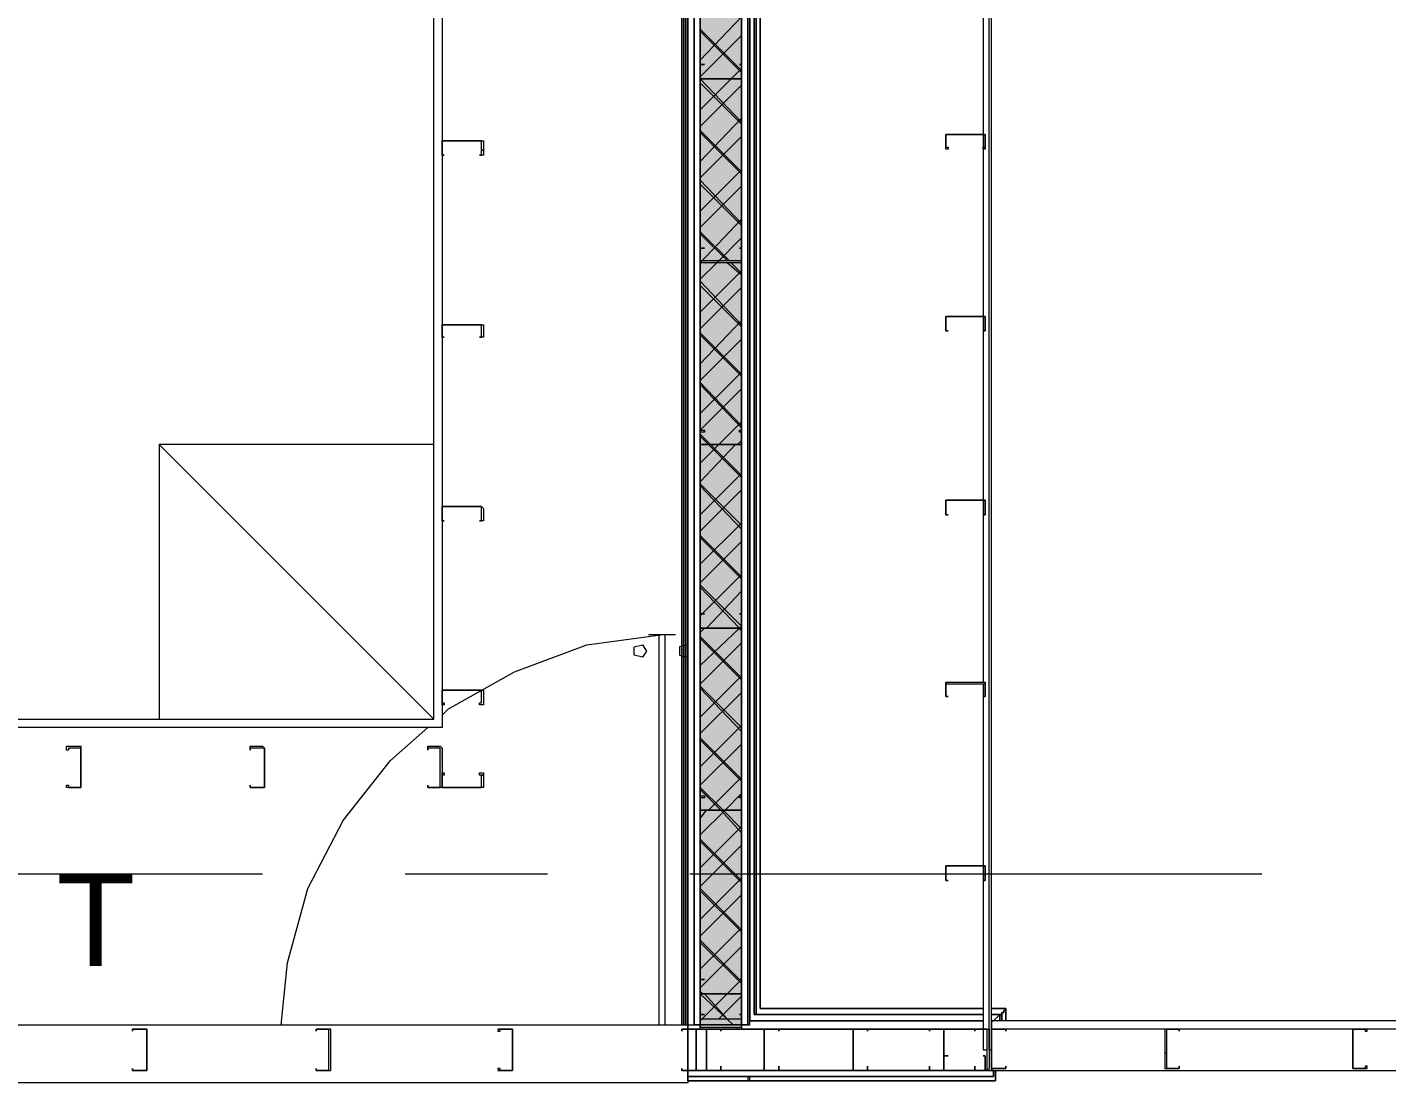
# Model space of a CAD drawing. Header units: metres. Extents: x 39 to 278, y -7 to 151.
# Drawn here: x 47.965 to 50.984, y 24.854 to 27.197 of the extents above; entities that cross this region are included whole.
import ezdxf

# ---------------------------------------------------------------- set-up
doc = ezdxf.new("R2010")
doc.units = ezdxf.units.M
doc.layers.add('HVAC - Ductos', color=5, linetype='Continuous', lineweight=50)
doc.layers.add('PDF_Geometry', color=7, linetype='Continuous', true_color=0xaaaaaa)
doc.layers.add('PDF_Solid Fills', color=7, linetype='Continuous', true_color=0xffffff)
doc.layers.add('PDF_Text', color=7, linetype='Continuous')
doc.styles.add('PDF Helvetica', font='')
doc.styles.get('PDF Helvetica').set_extended_font_data('Helvetica')

msp = doc.modelspace()

# ---------------------------------------------------------------- hatches: boundary and pattern name
at = {"layer": 'PDF_Solid Fills', "lineweight": 0, "transparency": 33554559}
for points in [[(49.4596, 24.9828), (49.5512, 24.9828), (49.5512, 35.0204), (49.4596, 35.0204), (49.4596, 32.362), (49.4687, 32.362), (49.4596, 32.3575)], [(49.4687, 26.6787), (49.4596, 26.6741), (49.4596, 24.9965), (49.5512, 24.9965), (49.5512, 35.0066), (49.4596, 35.0066), (49.4596, 26.6787)]]:
    msp.add_hatch(color=256, dxfattribs=at).paths.add_polyline_path(points)
h = msp.add_hatch(color=256, dxfattribs=at)
h.paths.add_polyline_path([(48.8821, 25.597), (48.8821, 25.6016), (48.8546, 25.6016)])
h.paths.add_polyline_path([(48.8866, 25.597), (48.8821, 25.597), (48.8821, 25.5099)])

# ---------------------------------------------------------------- linework, layer by layer
at = {"layer": 'HVAC - Ductos', "lineweight": 0}
msp.add_lwpolyline([(48.2587, 25.6611), (48.8683, 25.6611), (48.8683, 26.2707), (48.2587, 26.2707)], close=True, dxfattribs=at)
msp.add_lwpolyline([(48.2587, 26.2707), (48.8683, 25.6611)], dxfattribs=at)
at = {"layer": 'PDF_Geometry', "lineweight": 0}
for points in [[(49.4321, 35.0204), (49.4321, 24.9828), (49.4596, 24.9828), (49.5512, 24.9828), (49.5696, 24.9828), (49.5696, 35.0204), (49.5512, 35.0204), (49.4596, 35.0204)], [(49.4321, 35.0204), (49.4321, 24.9828), (49.4458, 24.9828), (49.4458, 35.0204)], [(49.4596, 35.0204), (49.4458, 35.0204), (49.4458, 24.9828), (49.4596, 24.9828)], [(49.5512, 35.0204), (49.4596, 35.0204), (49.4596, 24.9828), (49.5512, 24.9828)], [(49.565, 35.0204), (49.5512, 35.0204), (49.5512, 24.9828), (49.565, 24.9828)], [(49.5696, 24.9828), (49.5696, 35.0204), (49.565, 35.0204), (49.565, 24.9828)], [(49.5696, 34.9333), (49.5696, 24.9919), (50.0875, 24.9919), (49.5696, 24.9919), (50.0875, 24.9919), (49.5696, 24.9919), (50.0875, 24.9919), (49.5696, 24.9919), (49.5696, 34.9333), (50.0875, 34.9333), (49.5696, 34.9333), (50.0875, 34.9333), (49.5696, 34.9333), (50.0875, 34.9333)], [(49.5788, 25.0057), (49.5788, 34.9196), (50.0875, 34.9196), (49.5788, 34.9196), (50.0875, 34.9196), (49.5788, 34.9196), (49.5788, 25.0057), (50.0875, 25.0057), (49.5788, 25.0057), (50.0875, 25.0057)], [(49.5833, 34.9196), (49.5833, 25.0057), (50.0875, 25.0057), (49.5833, 25.0057), (50.0875, 25.0057), (49.5833, 25.0057), (49.5833, 34.9196), (50.0875, 34.9196), (49.5833, 34.9196), (50.0875, 34.9196)], [(49.5833, 25.0057), (49.5833, 34.9196)], [(49.5925, 34.9104), (49.5925, 25.0195), (50.0875, 25.0195), (49.5925, 25.0195), (49.5925, 34.9104), (50.0875, 34.9104)], [(49.4183, 24.9828), (49.4183, 29.9145)], [(49.4229, 29.9145), (49.4229, 24.9828)], [(49.4275, 29.9145), (49.4275, 24.9828)], [(49.4275, 29.9145), (49.4275, 24.9828)], [(49.4321, 25.0928), (49.4321, 29.9145), (49.4321, 24.9828), (49.4321, 29.9145)], [(49.5512, 27.082), (49.4596, 27.082), (49.4596, 27.1141), (49.4687, 27.1141), (49.4596, 27.1141), (49.4596, 27.082), (49.5512, 27.082), (49.5512, 27.1141)], [(49.5466, 27.1141), (49.5512, 27.1141)], [(50.005, 26.9583), (50.0921, 26.9583), (50.0921, 26.9261), (50.0875, 26.9261), (50.0875, 26.9307), (50.0921, 26.9307), (50.0921, 26.9583), (50.005, 26.9583), (50.005, 26.9307), (50.0096, 26.9307), (50.0096, 26.9261), (50.005, 26.9261)], [(50.005, 26.9583), (50.0921, 26.9583), (50.0921, 26.9261), (50.0875, 26.9261), (50.0875, 26.9307), (50.0921, 26.9307), (50.0921, 26.9583), (50.005, 26.9583), (50.005, 26.9307), (50.0096, 26.9307), (50.0096, 26.9261), (50.005, 26.9261)], [(48.8866, 26.9445), (48.9737, 26.9445), (48.9783, 26.9445), (48.9783, 26.9124), (48.9691, 26.9124), (48.9737, 26.9124), (48.9737, 26.9445), (48.8866, 26.9445), (48.8866, 26.9124)], [(48.8866, 26.9445), (48.9737, 26.9445), (48.9783, 26.9445), (48.9783, 26.9124), (48.9691, 26.9124), (48.9737, 26.9124), (48.9737, 26.9445), (48.8866, 26.9445), (48.8866, 26.9124)], [(48.8912, 26.9124), (48.8866, 26.9124)], [(48.8912, 26.9124), (48.8866, 26.9124)], [(49.5512, 26.6787), (49.5512, 26.6741), (49.4596, 26.6741), (49.4596, 26.6787), (49.4596, 26.7061), (49.4687, 26.7061), (49.4596, 26.7061), (49.4596, 26.6787), (49.5512, 26.6787), (49.5512, 26.7061)], [(49.5466, 26.7061), (49.5512, 26.7061)], [(48.8866, 26.5365), (48.9737, 26.5365), (48.9783, 26.5365), (48.9783, 26.5091), (48.9691, 26.5091), (48.9737, 26.5091), (48.9737, 26.5365), (48.8866, 26.5365), (48.8866, 26.5091)], [(48.8866, 26.5365), (48.9737, 26.5365), (48.9783, 26.5365), (48.9783, 26.5091), (48.9691, 26.5091), (48.9737, 26.5091), (48.9737, 26.5365), (48.8866, 26.5365), (48.8866, 26.5091)], [(50.005, 26.5503), (50.005, 26.5549), (50.0921, 26.5549), (50.0921, 26.5503), (50.0921, 26.5228), (50.0875, 26.5228), (50.0921, 26.5228), (50.0921, 26.5503), (50.0921, 26.5549), (50.005, 26.5549), (50.005, 26.5503), (50.005, 26.5228)], [(50.005, 26.5503), (50.005, 26.5549), (50.0921, 26.5549), (50.0921, 26.5503), (50.0921, 26.5228), (50.0875, 26.5228), (50.0921, 26.5228), (50.0921, 26.5503), (50.0921, 26.5549), (50.005, 26.5549), (50.005, 26.5503), (50.005, 26.5228)], [(48.8912, 26.5091), (48.8866, 26.5091)], [(48.8912, 26.5091), (48.8866, 26.5091)], [(50.0096, 26.5228), (50.005, 26.5228)], [(50.0096, 26.5228), (50.005, 26.5228)], [(49.5512, 26.2707), (49.4596, 26.2707), (49.4596, 26.3028), (49.4687, 26.3028), (49.4687, 26.2982), (49.4596, 26.2982), (49.4596, 26.2707), (49.5512, 26.2707), (49.5512, 26.2982), (49.5466, 26.2982), (49.5466, 26.3028), (49.5512, 26.3028)], [(50.005, 26.147), (50.0921, 26.147), (50.0921, 26.1149), (50.0875, 26.1149), (50.0921, 26.1149), (50.0921, 26.147), (50.005, 26.147), (50.005, 26.1149)], [(50.005, 26.147), (50.0921, 26.147), (50.0921, 26.1149), (50.0875, 26.1149), (50.0921, 26.1149), (50.0921, 26.147), (50.005, 26.147), (50.005, 26.1149)], [(48.8866, 26.1287), (48.8866, 26.1332), (48.9737, 26.1332), (48.9783, 26.1287), (48.9783, 26.1011), (48.9691, 26.1011), (48.9737, 26.1011), (48.9737, 26.1287), (48.9737, 26.1332), (48.8866, 26.1332), (48.8866, 26.1287), (48.8866, 26.1011)], [(48.8866, 26.1287), (48.8866, 26.1332), (48.9737, 26.1332), (48.9783, 26.1287), (48.9783, 26.1011), (48.9691, 26.1011), (48.9737, 26.1011), (48.9737, 26.1287), (48.9737, 26.1332), (48.8866, 26.1332), (48.8866, 26.1287), (48.8866, 26.1011)], [(50.0096, 26.1149), (50.005, 26.1149)], [(50.0096, 26.1149), (50.005, 26.1149)], [(48.8912, 26.1011), (48.8866, 26.1011)], [(48.8912, 26.1011), (48.8866, 26.1011)], [(49.5512, 25.8674), (49.5512, 25.8628), (49.4596, 25.8628), (49.4596, 25.8674), (49.4596, 25.8949), (49.4687, 25.8949), (49.4596, 25.8949), (49.4596, 25.8674), (49.4596, 25.8628), (49.5512, 25.8628), (49.5512, 25.8674), (49.5512, 25.8949)], [(49.5466, 25.8949), (49.5512, 25.8949)], [(49.3404, 25.8123), (49.3312, 25.7987), (49.3129, 25.8032), (49.3129, 25.8215), (49.3312, 25.8261)], [(48.8866, 25.7253), (48.9737, 25.7253), (48.9783, 25.7253), (48.9783, 25.6932), (48.9691, 25.6932), (48.9691, 25.6978), (48.9737, 25.6978), (48.9737, 25.7253), (48.8866, 25.7253), (48.8866, 25.6978), (48.8912, 25.6978), (48.8912, 25.6932), (48.8866, 25.6932)], [(48.8866, 25.7253), (48.9737, 25.7253), (48.9783, 25.7253), (48.9783, 25.6932), (48.9691, 25.6932), (48.9691, 25.6978), (48.9737, 25.6978), (48.9737, 25.7253), (48.8866, 25.7253), (48.8866, 25.6978), (48.8912, 25.6978), (48.8912, 25.6932), (48.8866, 25.6932)], [(50.005, 25.7391), (50.005, 25.7437), (50.0921, 25.7437), (50.0921, 25.7391), (50.0921, 25.7115), (50.0875, 25.7115), (50.0921, 25.7115), (50.0921, 25.7391), (50.005, 25.7391), (50.005, 25.7115)], [(50.005, 25.7391), (50.005, 25.7437), (50.0921, 25.7437), (50.0921, 25.7391), (50.0921, 25.7115), (50.0875, 25.7115), (50.0921, 25.7115), (50.0921, 25.7391), (50.005, 25.7391), (50.005, 25.7115)], [(50.0096, 25.7115), (50.005, 25.7115)], [(50.0096, 25.7115), (50.005, 25.7115)], [(48.0846, 25.6016), (48.0846, 25.597), (48.0846, 25.5099), (48.0525, 25.5099), (48.0525, 25.5145), (48.057, 25.5145), (48.057, 25.5099), (48.0846, 25.5099), (48.0846, 25.597), (48.057, 25.597), (48.057, 25.5924), (48.0525, 25.5924), (48.0525, 25.6016)], [(48.0846, 25.6016), (48.0846, 25.597), (48.0846, 25.5099), (48.0525, 25.5099), (48.0525, 25.5145), (48.057, 25.5145), (48.057, 25.5099), (48.0846, 25.5099), (48.0846, 25.597), (48.057, 25.597), (48.057, 25.5924), (48.0525, 25.5924), (48.0525, 25.6016)], [(48.4879, 25.6016), (48.4925, 25.597), (48.4925, 25.5099), (48.4879, 25.5099), (48.4604, 25.5099), (48.4604, 25.5145), (48.4604, 25.5099), (48.4879, 25.5099), (48.4925, 25.5099), (48.4925, 25.597), (48.4879, 25.597), (48.4604, 25.597), (48.4604, 25.5924), (48.4604, 25.6016)], [(48.4879, 25.6016), (48.4925, 25.597), (48.4925, 25.5099), (48.4879, 25.5099), (48.4604, 25.5099), (48.4604, 25.5145), (48.4604, 25.5099), (48.4879, 25.5099), (48.4925, 25.5099), (48.4925, 25.597), (48.4879, 25.597), (48.4604, 25.597), (48.4604, 25.5924), (48.4604, 25.6016)], [(48.8821, 25.6016), (48.8866, 25.597), (48.8866, 25.5099), (48.8821, 25.5099), (48.8546, 25.5099), (48.8546, 25.5145), (48.8546, 25.5099), (48.8821, 25.5099), (48.8821, 25.597), (48.8546, 25.597), (48.8546, 25.5924), (48.8546, 25.6016)], [(48.9783, 25.5099), (48.9737, 25.5099), (48.8866, 25.5099), (48.8866, 25.5419), (48.8912, 25.5419), (48.8912, 25.5373), (48.8866, 25.5373), (48.8866, 25.5099), (48.9737, 25.5099), (48.9737, 25.5373), (48.9691, 25.5373), (48.9691, 25.5419), (48.9783, 25.5419)], [(48.9783, 25.5099), (48.9737, 25.5099), (48.8866, 25.5099), (48.8866, 25.5419), (48.8912, 25.5419), (48.8912, 25.5373), (48.8866, 25.5373), (48.8866, 25.5099), (48.9737, 25.5099), (48.9737, 25.5373), (48.9691, 25.5373), (48.9691, 25.5419), (48.9783, 25.5419)], [(49.5512, 25.4595), (49.4596, 25.4595), (49.4596, 25.4915), (49.4687, 25.4915), (49.4687, 25.4869), (49.4596, 25.4869), (49.4596, 25.4595), (49.5512, 25.4595), (49.5512, 25.4869), (49.5466, 25.4869), (49.5466, 25.4915), (49.5512, 25.4915)], [(50.005, 25.3357), (50.0921, 25.3357), (50.0921, 25.3036), (50.0875, 25.3036), (50.0921, 25.3036), (50.0921, 25.3357), (50.005, 25.3357), (50.005, 25.3036)], [(50.005, 25.3357), (50.0921, 25.3357), (50.0921, 25.3036), (50.0875, 25.3036), (50.0921, 25.3036), (50.0921, 25.3357), (50.005, 25.3357), (50.005, 25.3036)], [(50.0096, 25.3036), (50.005, 25.3036)], [(50.0096, 25.3036), (50.005, 25.3036)], [(49.5512, 25.0516), (49.4596, 25.0516), (49.4596, 25.0836), (49.4687, 25.0836), (49.4596, 25.0836), (49.4596, 25.0516), (49.5512, 25.0516), (49.5512, 25.0836)], [(49.5466, 25.0836), (49.5512, 25.0836)], [(49.5512, 24.9782), (49.5512, 24.9736), (49.4596, 24.9736), (49.4596, 24.9782), (49.4596, 25.0057), (49.4687, 25.0057), (49.4596, 25.0057), (49.4596, 24.9782), (49.5512, 24.9782), (49.5512, 25.0057)], [(49.5466, 25.0057), (49.5512, 25.0057)], [(50.1288, 25.0057), (50.1288, 24.9919), (50.1288, 25.0057), (50.1288, 24.9919), (50.1288, 25.0057), (50.1288, 25.0103), (50.1333, 25.0103), (50.1333, 25.0149), (50.1379, 25.0195), (50.1058, 25.0195), (50.1379, 25.0195), (50.1333, 25.0149), (50.1333, 25.0103), (50.1288, 25.0103)], [(50.1104, 24.9919), (50.1058, 24.9919), (50.1104, 24.9919), (50.1242, 25.0057), (50.1242, 24.9919), (50.1242, 25.0057), (50.1058, 25.0057), (50.1242, 25.0057), (50.1058, 25.0057), (50.1242, 25.0057), (50.1242, 24.9919), (50.1242, 25.0057)], [(50.1058, 25.0057), (50.1288, 25.0057)], [(50.1058, 24.9919), (50.1104, 24.9919)], [(50.1379, 25.0195), (50.1379, 24.9919)], [(48.1992, 24.882), (48.2312, 24.882), (48.2312, 24.8865), (48.2312, 24.9691), (48.2312, 24.9736), (48.1992, 24.9736), (48.1992, 24.9691), (48.1992, 24.9736), (48.2312, 24.9736), (48.2312, 24.9691), (48.2312, 24.8865), (48.2312, 24.882), (48.1992, 24.882), (48.1992, 24.8865)], [(48.1992, 24.882), (48.2312, 24.882), (48.2312, 24.8865), (48.2312, 24.9691), (48.2312, 24.9736), (48.1992, 24.9736), (48.1992, 24.9691), (48.1992, 24.9736), (48.2312, 24.9736), (48.2312, 24.9691), (48.2312, 24.8865), (48.2312, 24.882), (48.1992, 24.882), (48.1992, 24.8865)], [(48.607, 24.882), (48.6346, 24.882), (48.6391, 24.882), (48.6391, 24.8865), (48.6391, 24.9691), (48.6391, 24.9736), (48.6346, 24.9736), (48.607, 24.9736), (48.607, 24.9691), (48.607, 24.9736), (48.6346, 24.9736), (48.6346, 24.9691), (48.6346, 24.8865), (48.6346, 24.882), (48.607, 24.882), (48.607, 24.8865)], [(48.607, 24.882), (48.6346, 24.882), (48.6391, 24.882), (48.6391, 24.8865), (48.6391, 24.9691), (48.6391, 24.9736), (48.6346, 24.9736), (48.607, 24.9736), (48.607, 24.9691), (48.607, 24.9736), (48.6346, 24.9736), (48.6346, 24.9691), (48.6346, 24.8865), (48.6346, 24.882), (48.607, 24.882), (48.607, 24.8865)], [(49.0104, 24.882), (49.0425, 24.882), (49.0425, 24.8865), (49.0425, 24.9691), (49.0425, 24.9736), (49.0104, 24.9736), (49.0104, 24.9691), (49.015, 24.9691), (49.015, 24.9736), (49.0425, 24.9736), (49.0425, 24.9691), (49.0425, 24.8865), (49.0425, 24.882), (49.015, 24.882), (49.015, 24.8865), (49.0104, 24.8865)], [(49.0104, 24.882), (49.0425, 24.882), (49.0425, 24.8865), (49.0425, 24.9691), (49.0425, 24.9736), (49.0104, 24.9736), (49.0104, 24.9691), (49.015, 24.9691), (49.015, 24.9736), (49.0425, 24.9736), (49.0425, 24.9691), (49.0425, 24.8865), (49.0425, 24.882), (49.015, 24.882), (49.015, 24.8865), (49.0104, 24.8865)], [(49.4183, 24.882), (49.4458, 24.882), (49.4504, 24.882), (49.4504, 24.8865), (49.4504, 24.9691), (49.4504, 24.9736), (49.4458, 24.9736), (49.4183, 24.9736), (49.4183, 24.9691), (49.4183, 24.9736), (49.4458, 24.9736), (49.4504, 24.9736), (49.4504, 24.9691), (49.4504, 24.8865), (49.4504, 24.882), (49.4458, 24.882), (49.4183, 24.882), (49.4183, 24.8865)], [(49.4183, 24.882), (49.4458, 24.882), (49.4504, 24.882), (49.4504, 24.8865), (49.4504, 24.9691), (49.4504, 24.9736), (49.4458, 24.9736), (49.4183, 24.9736), (49.4183, 24.9691), (49.4183, 24.9736), (49.4458, 24.9736), (49.4504, 24.9736), (49.4504, 24.9691), (49.4504, 24.8865), (49.4504, 24.882), (49.4458, 24.882), (49.4183, 24.882), (49.4183, 24.8865)], [(49.5054, 24.9736), (49.4779, 24.9736), (49.4733, 24.9736), (49.4733, 24.8865), (49.4733, 24.882), (49.4779, 24.882), (49.5054, 24.882), (49.5054, 24.8911), (49.5054, 24.882), (49.4779, 24.882), (49.4733, 24.882), (49.4733, 24.8865), (49.4733, 24.9736), (49.4779, 24.9736), (49.5054, 24.9736), (49.5054, 24.9691)], [(49.6062, 24.882), (49.6016, 24.882), (49.6016, 24.8865), (49.6016, 24.9736), (49.6062, 24.9736), (49.6337, 24.9736), (49.6337, 24.9691), (49.6337, 24.9736), (49.6062, 24.9736), (49.6016, 24.9736), (49.6016, 24.8865), (49.6016, 24.882), (49.6062, 24.882), (49.6337, 24.882)], [(49.6062, 24.882), (49.6016, 24.882), (49.6016, 24.8865), (49.6016, 24.9736), (49.6062, 24.9736), (49.6337, 24.9736), (49.6337, 24.9691), (49.6337, 24.9736), (49.6062, 24.9736), (49.6016, 24.9736), (49.6016, 24.8865), (49.6016, 24.882), (49.6062, 24.882), (49.6337, 24.882)], [(49.8308, 24.9736), (49.8033, 24.9736), (49.7987, 24.9736), (49.7987, 24.8865), (49.7987, 24.882), (49.8033, 24.882), (49.8308, 24.882), (49.8308, 24.8911), (49.8308, 24.882), (49.8033, 24.882), (49.7987, 24.882), (49.7987, 24.8865), (49.7987, 24.9736), (49.8033, 24.9736), (49.8308, 24.9736), (49.8308, 24.9691)], [(49.9683, 24.9691), (49.9683, 24.9736)], [(50.0004, 24.9736), (50.0004, 24.8865), (50.0004, 24.882), (49.9683, 24.882), (49.9683, 24.8911), (49.9683, 24.882), (50.0004, 24.882), (50.0004, 24.8865), (50.0004, 24.9736), (49.9683, 24.9736)], [(50.0691, 24.9691), (50.0691, 24.9736)], [(50.0967, 24.9736), (50.1012, 24.9736), (50.1012, 24.8865), (50.0967, 24.882), (50.0691, 24.882), (50.0691, 24.8911), (50.0691, 24.882), (50.0967, 24.882), (50.0967, 24.8865), (50.0967, 24.9736), (50.0691, 24.9736)], [(50.1379, 24.9736), (50.1104, 24.9736), (50.1058, 24.9736), (50.1058, 24.8865), (50.1104, 24.8865), (50.1379, 24.8865), (50.1379, 24.8911), (50.1379, 24.8865), (50.1104, 24.8865), (50.1058, 24.8865), (50.1058, 24.9736), (50.1104, 24.9736), (50.1379, 24.9736), (50.1379, 24.9691)], [(50.5229, 24.9736), (50.4954, 24.9736), (50.4908, 24.9736), (50.4908, 24.8865), (50.4954, 24.8865), (50.5229, 24.8865), (50.5229, 24.8911), (50.5229, 24.8865), (50.4954, 24.8865), (50.4954, 24.9736), (50.5229, 24.9736), (50.5229, 24.9691)], [(50.94, 24.9736), (50.9079, 24.9736), (50.9079, 24.8865), (50.94, 24.8865), (50.94, 24.8911), (50.9354, 24.8911), (50.9354, 24.8865), (50.9079, 24.8865), (50.9079, 24.9736), (50.9354, 24.9736), (50.9354, 24.9691), (50.94, 24.9691)], [(50.0921, 24.882), (50.0004, 24.882), (50.0004, 24.9141), (50.0096, 24.9141), (50.0004, 24.9141), (50.0004, 24.882), (50.0921, 24.882), (50.0921, 24.9141)], [(50.0921, 24.882), (50.0004, 24.882), (50.0004, 24.9141), (50.0096, 24.9141), (50.0004, 24.9141), (50.0004, 24.882), (50.0921, 24.882), (50.0921, 24.9141)], [(50.0875, 24.9141), (50.0921, 24.9141)], [(50.0875, 24.9141), (50.0921, 24.9141)], [(49.6337, 24.8911), (49.6337, 24.882)], [(49.6337, 24.8911), (49.6337, 24.882)], [(49.565, 24.8591), (49.5696, 24.8591), (49.5696, 24.8682), (49.565, 24.8682)]]:
    msp.add_lwpolyline(points, close=True, dxfattribs=at)
for points in [[(49.4596, 35.0066), (49.4596, 24.9965), (49.4596, 24.9828), (49.5512, 24.9828), (49.4596, 24.9828), (49.4458, 24.9828), (49.4458, 35.0204)], [(49.4596, 24.9828), (49.4596, 24.9965), (49.5512, 24.9965), (49.5512, 35.0066), (49.4596, 35.0066), (49.4596, 35.0204), (49.5512, 35.0204), (49.565, 35.0204), (49.565, 24.9828), (49.5512, 24.9828)], [(50.1012, 24.9278), (50.1012, 34.9333), (50.1012, 34.9517)], [(50.1012, 24.9278), (50.1058, 24.9278), (50.1058, 34.9333), (51.5633, 34.9333), (51.5633, 25.0011), (51.6733, 25.0011), (51.6733, 28.5395)], [(49.5833, 34.9196), (49.5833, 25.0057), (49.5833, 34.9196)], [(50.0875, 29.3783), (50.0875, 28.9749), (50.0875, 28.567), (50.0875, 28.1637), (50.0875, 27.7557), (50.0875, 27.3661), (50.0875, 26.9583), (50.0875, 26.5549), (50.0875, 26.147), (50.0875, 25.7437)], [(48.8866, 29.3325), (48.8866, 29.3187), (48.8866, 25.6611), (48.8866, 25.6428), (45.1878, 25.6428)], [(45.1878, 25.6611), (48.8683, 25.6611), (48.8683, 29.2866)], [(49.4596, 27.1233), (49.5512, 27.2195)], [(49.5512, 27.1003), (49.4596, 27.192)], [(49.5512, 27.0957), (49.4596, 27.1874)], [(49.5512, 27.1783), (49.4596, 27.0865)], [(49.4596, 27.0133), (49.5283, 27.082), (49.5512, 27.1049)], [(49.4687, 27.1141), (49.4687, 27.1141)], [(49.5466, 27.1141), (49.5466, 27.1141)], [(49.5512, 26.9857), (49.4596, 27.082)], [(49.4596, 27.082), (49.4596, 27.082)], [(49.4596, 27.082), (49.4596, 27.082)], [(49.5512, 27.082), (49.5512, 27.082)], [(49.5512, 27.082), (49.5512, 27.082)], [(49.5512, 26.9811), (49.4596, 27.0728)], [(49.5512, 27.0683), (49.4596, 26.9766)], [(49.4596, 26.8987), (49.5512, 26.9949)], [(49.5512, 26.8757), (49.4596, 26.9674)], [(49.5512, 26.8711), (49.4596, 26.9628)], [(49.5512, 26.9537), (49.4596, 26.862)], [(50.005, 26.9583), (50.005, 26.9583)], [(50.005, 26.9583), (50.005, 26.9583)], [(50.005, 26.9583), (50.005, 26.9583)], [(50.005, 26.9583), (50.005, 26.9583)], [(50.0921, 26.9583), (50.0921, 26.9583)], [(50.0921, 26.9583), (50.0921, 26.9583)], [(50.0921, 26.9583), (50.0921, 26.9583)], [(50.0921, 26.9583), (50.0921, 26.9583)], [(48.8866, 26.9445), (48.8866, 26.9445)], [(48.8866, 26.9445), (48.8866, 26.9445)], [(48.8866, 26.9445), (48.8866, 26.9445)], [(48.8866, 26.9445), (48.8866, 26.9445)], [(48.9737, 26.9445), (48.9737, 26.9445)], [(48.9737, 26.9445), (48.9737, 26.9445)], [(48.8912, 26.9124), (48.8912, 26.9124)], [(48.8912, 26.9124), (48.8912, 26.9124)], [(48.9691, 26.9124), (48.9691, 26.9124)], [(48.9691, 26.9124), (48.9691, 26.9124)], [(49.4596, 26.7887), (49.5512, 26.8803)], [(49.5512, 26.7611), (49.4596, 26.8574)], [(49.5512, 26.7565), (49.4596, 26.8483)], [(49.5512, 26.8437), (49.4596, 26.7519)], [(49.4596, 26.6741), (49.5512, 26.7703)], [(49.5237, 26.6787), (49.4596, 26.7428)], [(49.5191, 26.6787), (49.4596, 26.7383)], [(49.5512, 26.7291), (49.4962, 26.6741), (49.4596, 26.6374)], [(49.4687, 26.7061), (49.4687, 26.7061)], [(49.5466, 26.7061), (49.5466, 26.7061)], [(49.4596, 26.6787), (49.4596, 26.6787)], [(49.4596, 26.5641), (49.5512, 26.6557)], [(49.5512, 26.6465), (49.5191, 26.6741)], [(49.5512, 26.6511), (49.5283, 26.6741)], [(49.5512, 26.6787), (49.5512, 26.6787)], [(49.5512, 26.5365), (49.4596, 26.6328)], [(49.5512, 26.532), (49.4596, 26.6237)], [(49.5512, 26.6191), (49.4596, 26.5274)], [(48.8866, 26.5365), (48.8866, 26.5365)], [(48.8866, 26.5365), (48.8866, 26.5365)], [(48.8866, 26.5365), (48.8866, 26.5365)], [(48.8866, 26.5365), (48.8866, 26.5365)], [(48.9737, 26.5365), (48.9737, 26.5365)], [(48.9737, 26.5365), (48.9737, 26.5365)], [(49.4596, 26.4495), (49.5512, 26.5457)], [(48.8912, 26.5091), (48.8912, 26.5091)], [(48.8912, 26.5091), (48.8912, 26.5091)], [(48.9691, 26.5091), (48.9691, 26.5091)], [(48.9691, 26.5091), (48.9691, 26.5091)], [(49.5512, 26.4266), (49.4596, 26.5182)], [(49.5512, 26.422), (49.4596, 26.5137)], [(49.5512, 26.5045), (49.4596, 26.4128)], [(50.0096, 26.5228), (50.0096, 26.5228)], [(50.0096, 26.5228), (50.0096, 26.5228)], [(50.0875, 26.5228), (50.0875, 26.5228)], [(50.0875, 26.5228), (50.0875, 26.5228)], [(49.4596, 26.3395), (49.5512, 26.4311)], [(49.5512, 26.3119), (49.4596, 26.4082)], [(49.5512, 26.3074), (49.4596, 26.4037)], [(49.5512, 26.3945), (49.4596, 26.3028)], [(49.4596, 26.2295), (49.5008, 26.2707), (49.5512, 26.3211)], [(49.5512, 26.2019), (49.4825, 26.2707), (49.4596, 26.2937)], [(49.5512, 26.1974), (49.4779, 26.2707), (49.4596, 26.2891)], [(49.5375, 26.2707), (49.4596, 26.1882)], [(49.4596, 26.2707), (49.4596, 26.2707)], [(49.4596, 26.2707), (49.4596, 26.2707)], [(49.5512, 26.2799), (49.5421, 26.2707)], [(49.5512, 26.2707), (49.5512, 26.2707)], [(49.5512, 26.2707), (49.5512, 26.2707)], [(49.4596, 26.1149), (49.5512, 26.2065)], [(49.5512, 26.0919), (49.4596, 26.1837)], [(49.5512, 26.0828), (49.4596, 26.1791)], [(49.5512, 26.1699), (49.4596, 26.0782)], [(50.005, 26.147), (50.005, 26.147)], [(50.005, 26.147), (50.005, 26.147)], [(50.005, 26.147), (50.005, 26.147)], [(50.005, 26.147), (50.005, 26.147)], [(50.0921, 26.147), (50.0921, 26.147)], [(50.0921, 26.147), (50.0921, 26.147)], [(50.0921, 26.147), (50.0921, 26.147)], [(50.0921, 26.147), (50.0921, 26.147)], [(50.0096, 26.1149), (50.0096, 26.1149)], [(50.0096, 26.1149), (50.0096, 26.1149)], [(50.0875, 26.1149), (50.0875, 26.1149)], [(50.0875, 26.1149), (50.0875, 26.1149)], [(48.8912, 26.1011), (48.8912, 26.1011)], [(48.8912, 26.1011), (48.8912, 26.1011)], [(48.9691, 26.1011), (48.9691, 26.1011)], [(48.9691, 26.1011), (48.9691, 26.1011)], [(49.4596, 26.0049), (49.5512, 26.0965)], [(49.5512, 25.9774), (49.4596, 26.0691)], [(49.5512, 25.9728), (49.4596, 26.0645)], [(49.5512, 26.0553), (49.4596, 25.9637)], [(49.4596, 25.8903), (49.5512, 25.982)], [(49.4596, 25.7803), (49.5466, 25.8628), (49.5512, 25.8674), (49.4596, 25.9591)], [(49.5512, 25.8582), (49.5466, 25.8628), (49.4596, 25.9545)], [(49.5512, 25.9453), (49.4733, 25.8628)], [(49.4687, 25.8949), (49.4687, 25.8949)], [(49.5466, 25.8949), (49.5466, 25.8949)], [(48.8866, 25.6703), (48.9004, 25.6841), (49.0471, 25.7665), (49.2075, 25.8261), (49.3771, 25.8491)], [(49.3449, 25.8491), (49.4046, 25.8491)], [(49.3679, 25.8491), (49.3679, 24.9828)], [(49.3816, 24.9828), (49.3816, 25.8491)], [(49.4687, 25.8628), (49.4596, 25.8537)], [(49.5512, 25.7528), (49.4596, 25.8445)], [(49.5512, 25.7482), (49.4596, 25.8399)], [(49.4321, 25.8261), (49.4137, 25.8215), (49.4137, 25.8032), (49.4321, 25.7987)], [(49.5512, 25.8307), (49.4596, 25.7391)], [(49.4596, 25.6657), (49.5512, 25.7574)], [(48.8866, 25.7253), (48.8866, 25.7253)], [(48.8866, 25.7253), (48.8866, 25.7253)], [(48.8866, 25.7253), (48.8866, 25.7253)], [(48.8866, 25.7253), (48.8866, 25.7253)], [(48.9737, 25.7253), (48.9737, 25.7253)], [(48.9737, 25.7253), (48.9737, 25.7253)], [(49.5512, 25.6428), (49.4596, 25.7345)], [(49.5512, 25.6336), (49.4596, 25.7299)], [(49.5512, 25.7207), (49.4596, 25.6291)], [(50.005, 25.7391), (50.005, 25.7391)], [(50.005, 25.7391), (50.005, 25.7391)], [(50.0875, 25.7391), (50.0875, 25.3357), (50.0875, 24.9736), (50.0875, 24.9278), (50.0967, 24.9278)], [(50.0921, 25.7391), (50.0921, 25.7391)], [(50.0921, 25.7391), (50.0921, 25.7391)], [(50.0096, 25.7115), (50.0096, 25.7115)], [(50.0096, 25.7115), (50.0096, 25.7115)], [(50.0875, 25.7115), (50.0875, 25.7115)], [(50.0875, 25.7115), (50.0875, 25.7115)], [(46.5078, 24.9828), (46.6178, 24.9828), (46.6178, 25.6428), (46.6178, 24.9828), (46.6178, 25.6428), (46.6178, 24.9828), (49.4321, 24.9828), (49.4321, 24.9736), (49.4321, 24.882), (49.4321, 24.8545), (45.1878, 24.8545)], [(48.5291, 24.9828), (48.5429, 25.1203), (48.5887, 25.2853), (48.6666, 25.4365), (48.772, 25.5695), (48.8546, 25.6428)], [(49.4596, 25.5557), (49.5512, 25.6473)], [(48.0846, 25.597), (48.0846, 25.597)], [(48.0846, 25.597), (48.0846, 25.597)], [(48.8821, 25.597), (48.8821, 25.597)], [(49.5512, 25.5282), (49.4596, 25.6199)], [(49.5512, 25.5236), (49.4596, 25.6153)], [(49.5512, 25.6061), (49.4596, 25.5145)], [(48.4604, 25.5924), (48.4604, 25.5924)], [(48.4604, 25.5924), (48.4604, 25.5924)], [(48.8546, 25.5924), (48.8546, 25.5924)], [(48.0846, 25.5099), (48.0846, 25.5099)], [(48.0846, 25.5099), (48.0846, 25.5099)], [(48.0846, 25.5099), (48.0846, 25.5099)], [(48.0846, 25.5099), (48.0846, 25.5099)], [(48.4604, 25.5145), (48.4604, 25.5145)], [(48.4604, 25.5145), (48.4604, 25.5145)], [(48.8546, 25.5145), (48.8546, 25.5145)], [(48.8821, 25.5099), (48.8821, 25.5099)], [(48.8866, 25.5099), (48.8866, 25.5099)], [(48.8866, 25.5099), (48.8866, 25.5099)], [(48.8866, 25.5099), (48.8866, 25.5099)], [(48.8866, 25.5099), (48.8866, 25.5099)], [(48.9737, 25.5099), (48.9737, 25.5099)], [(48.9737, 25.5099), (48.9737, 25.5099)], [(49.5512, 25.4182), (49.51, 25.4595), (49.4596, 25.5099)], [(49.5512, 25.4091), (49.5054, 25.4595), (49.4596, 25.5053)], [(49.4779, 25.4595), (49.5512, 25.5328)], [(49.5512, 25.4961), (49.5145, 25.4595), (49.4596, 25.4045)], [(49.4596, 25.4411), (49.4733, 25.4595)], [(49.4596, 25.4595), (49.4596, 25.4595)], [(49.4596, 25.4595), (49.4596, 25.4595)], [(49.5512, 25.4595), (49.5512, 25.4595)], [(49.5512, 25.4595), (49.5512, 25.4595)], [(49.4596, 25.3311), (49.5512, 25.4228)], [(49.5512, 25.3036), (49.4596, 25.3953)], [(49.5512, 25.2991), (49.4596, 25.3907)], [(49.5512, 25.3815), (49.4596, 25.2899)], [(50.005, 25.3357), (50.005, 25.3357)], [(50.005, 25.3357), (50.005, 25.3357)], [(50.005, 25.3357), (50.005, 25.3357)], [(50.005, 25.3357), (50.005, 25.3357)], [(50.0921, 25.3357), (50.0921, 25.3357)], [(50.0921, 25.3357), (50.0921, 25.3357)], [(50.0921, 25.3357), (50.0921, 25.3357)], [(50.0921, 25.3357), (50.0921, 25.3357)], [(48.4879, 25.3174), (47.2137, 25.3174)], [(49.1204, 25.3174), (48.8041, 25.3174)], [(50.7062, 25.3174), (49.4366, 25.3174)], [(49.4596, 25.2165), (49.5512, 25.3082)], [(50.0096, 25.3036), (50.0096, 25.3036)], [(50.0096, 25.3036), (50.0096, 25.3036)], [(50.0875, 25.3036), (50.0875, 25.3036)], [(50.0875, 25.3036), (50.0875, 25.3036)], [(49.5512, 25.1936), (49.4596, 25.2853)], [(49.5512, 25.1891), (49.4596, 25.2807)], [(49.5512, 25.2715), (49.4596, 25.1799)], [(49.4596, 25.1065), (49.5512, 25.1982)], [(49.5512, 25.0791), (49.4596, 25.1707)], [(49.5512, 25.0745), (49.4596, 25.1661)], [(49.5512, 25.157), (49.4596, 25.0653)], [(49.4596, 24.9919), (49.5191, 25.0516), (49.5512, 25.0836)], [(49.4687, 25.0836), (49.4687, 25.0836)], [(49.5466, 25.0836), (49.5466, 25.0836)], [(49.4641, 25.0516), (49.4596, 25.0561)], [(49.5329, 24.9828), (49.4596, 25.0516)], [(49.4596, 25.0516), (49.4596, 25.0516)], [(49.4596, 25.0516), (49.4596, 25.0516)], [(49.5191, 24.9965), (49.4687, 25.0516)], [(49.5512, 25.0516), (49.5512, 25.0516)], [(49.5512, 25.0516), (49.5512, 25.0516)], [(49.5512, 25.047), (49.5008, 24.9965)], [(49.4458, 24.8591), (49.4321, 24.8591), (50.115, 24.8591), (50.115, 24.882), (50.115, 24.8591), (49.4321, 24.8591), (49.4321, 24.8682), (50.1104, 24.8682), (50.1104, 24.882), (50.0921, 24.882), (50.1104, 24.882), (50.1104, 24.8682), (49.4321, 24.8682), (50.1104, 24.8682), (49.4321, 24.8682), (49.4321, 24.882), (50.0004, 24.882), (49.4321, 24.882), (49.4321, 24.9736), (50.0875, 24.9736), (49.4321, 24.9736), (49.4321, 24.9919), (49.4321, 24.9736), (49.4321, 24.882), (49.4321, 24.8682), (50.1104, 24.8682), (50.1104, 24.882), (50.1104, 24.8682), (49.4321, 24.8682), (49.4321, 24.8591)], [(49.4687, 25.0057), (49.4687, 25.0057)], [(49.5466, 25.0057), (49.5466, 25.0057)], [(50.1288, 25.0057), (50.1058, 25.0057)], [(50.1288, 25.0057), (50.1058, 25.0057)], [(51.5954, 24.882), (51.6183, 24.882), (51.6183, 24.9919), (50.1058, 24.9919), (50.1058, 24.882), (51.5679, 24.882)], [(50.1058, 24.9919), (50.1058, 24.9919)], [(50.1058, 24.9919), (50.1058, 24.9919)], [(50.1288, 25.0057), (50.1288, 24.9919)], [(50.1288, 24.9919), (50.1288, 25.0057)], [(49.4596, 24.9782), (49.4596, 24.9782)], [(49.5512, 24.9782), (49.5512, 24.9782)], [(49.6337, 24.9691), (49.6337, 24.9691)], [(49.6337, 24.9691), (49.6337, 24.9691)], [(49.9683, 24.9691), (49.9683, 24.9691)], [(50.0004, 24.9736), (50.0004, 24.9736)], [(50.0004, 24.9736), (50.0004, 24.9736)], [(50.0691, 24.9691), (50.0691, 24.9691)], [(50.0967, 24.9736), (50.0967, 24.9736)], [(51.6183, 24.9736), (50.1058, 24.9736)], [(50.1058, 24.9736), (50.1058, 24.9736)], [(50.1058, 24.9736), (50.1058, 24.9736)], [(50.0096, 24.9141), (50.0096, 24.9141)], [(50.0096, 24.9141), (50.0096, 24.9141)], [(50.0875, 24.9141), (50.0875, 24.9141)], [(50.0875, 24.9141), (50.0875, 24.9141)], [(49.6337, 24.8911), (49.6337, 24.8911)], [(49.6337, 24.8911), (49.6337, 24.8911)], [(49.9683, 24.8911), (49.9683, 24.8911)], [(50.0004, 24.882), (50.0004, 24.882)], [(50.0004, 24.882), (50.0004, 24.882)], [(50.0004, 24.882), (50.0004, 24.882)], [(50.0004, 24.882), (50.0004, 24.882)], [(50.0691, 24.8911), (50.0691, 24.8911)], [(50.0921, 24.882), (50.0921, 24.882)], [(50.0921, 24.882), (50.0921, 24.882)], [(50.0921, 24.882), (50.0921, 24.882)], [(50.0921, 24.882), (50.0921, 24.882)], [(49.4321, 24.8682), (49.4321, 24.8682)], [(50.1104, 24.8682), (50.1104, 24.8682)]]:
    msp.add_lwpolyline(points, dxfattribs=at)
at = {"layer": 'PDF_Geometry', "color": 254, "lineweight": 0, "true_color": 0xd2d2d2}
for points in [[(49.5466, 27.1141), (49.5466, 27.1141)], [(49.5145, 27.082), (49.5145, 27.082)], [(50.005, 26.9445), (50.005, 26.9445)], [(50.005, 26.9445), (50.005, 26.9445)], [(48.9691, 26.5365), (48.9691, 26.5365)], [(48.9691, 26.5365), (48.9691, 26.5365)], [(50.0921, 26.532), (50.0921, 26.532)], [(50.0921, 26.532), (50.0921, 26.532)], [(50.0875, 26.147), (50.0875, 26.147)], [(50.0875, 26.147), (50.0875, 26.147)], [(48.4925, 25.5557), (48.4925, 25.5557)], [(48.4925, 25.5557), (48.4925, 25.5557)], [(48.9462, 25.5099), (48.9462, 25.5099)], [(48.9462, 25.5099), (48.9462, 25.5099)], [(49.5512, 25.4869), (49.5512, 25.4869)], [(49.5191, 25.4595), (49.5237, 25.4595)], [(49.4962, 25.0516), (49.4962, 25.0516)], [(49.5421, 24.9736), (49.5421, 24.9782)], [(49.5512, 24.9828), (49.5512, 24.9828)], [(50.9263, 24.9736), (50.9263, 24.9736)], [(50.0004, 24.9324), (50.0004, 24.9324)], [(50.9079, 24.9553), (50.9079, 24.9553)], [(49.4733, 24.9095), (49.4733, 24.9095)], [(50.4908, 24.9186), (50.4954, 24.9232)], [(49.8308, 24.882), (49.8308, 24.8865)]]:
    msp.add_lwpolyline(points, dxfattribs=at)
for points in [[(50.0187, 26.9583), (50.0141, 26.9583)], [(48.9783, 26.9261), (48.9737, 26.9215)], [(48.9783, 25.5373), (48.9737, 25.5373)], [(48.0662, 25.5099), (48.0616, 25.5099)], [(48.0846, 25.5328), (48.0846, 25.5282)], [(49.0379, 24.9736), (49.0333, 24.9736)]]:
    msp.add_lwpolyline(points, close=True, dxfattribs=at)

# ---------------------------------------------------------------- texts
at = {"layer": 'PDF_Text', "lineweight": 0, "insert": (48.0299, 25.2167), "char_height": 0.2055, "attachment_point": 4, "style": 'PDF Helvetica'}
msp.add_mtext('T', dxfattribs=at)

doc.saveas('drawing.dxf')
